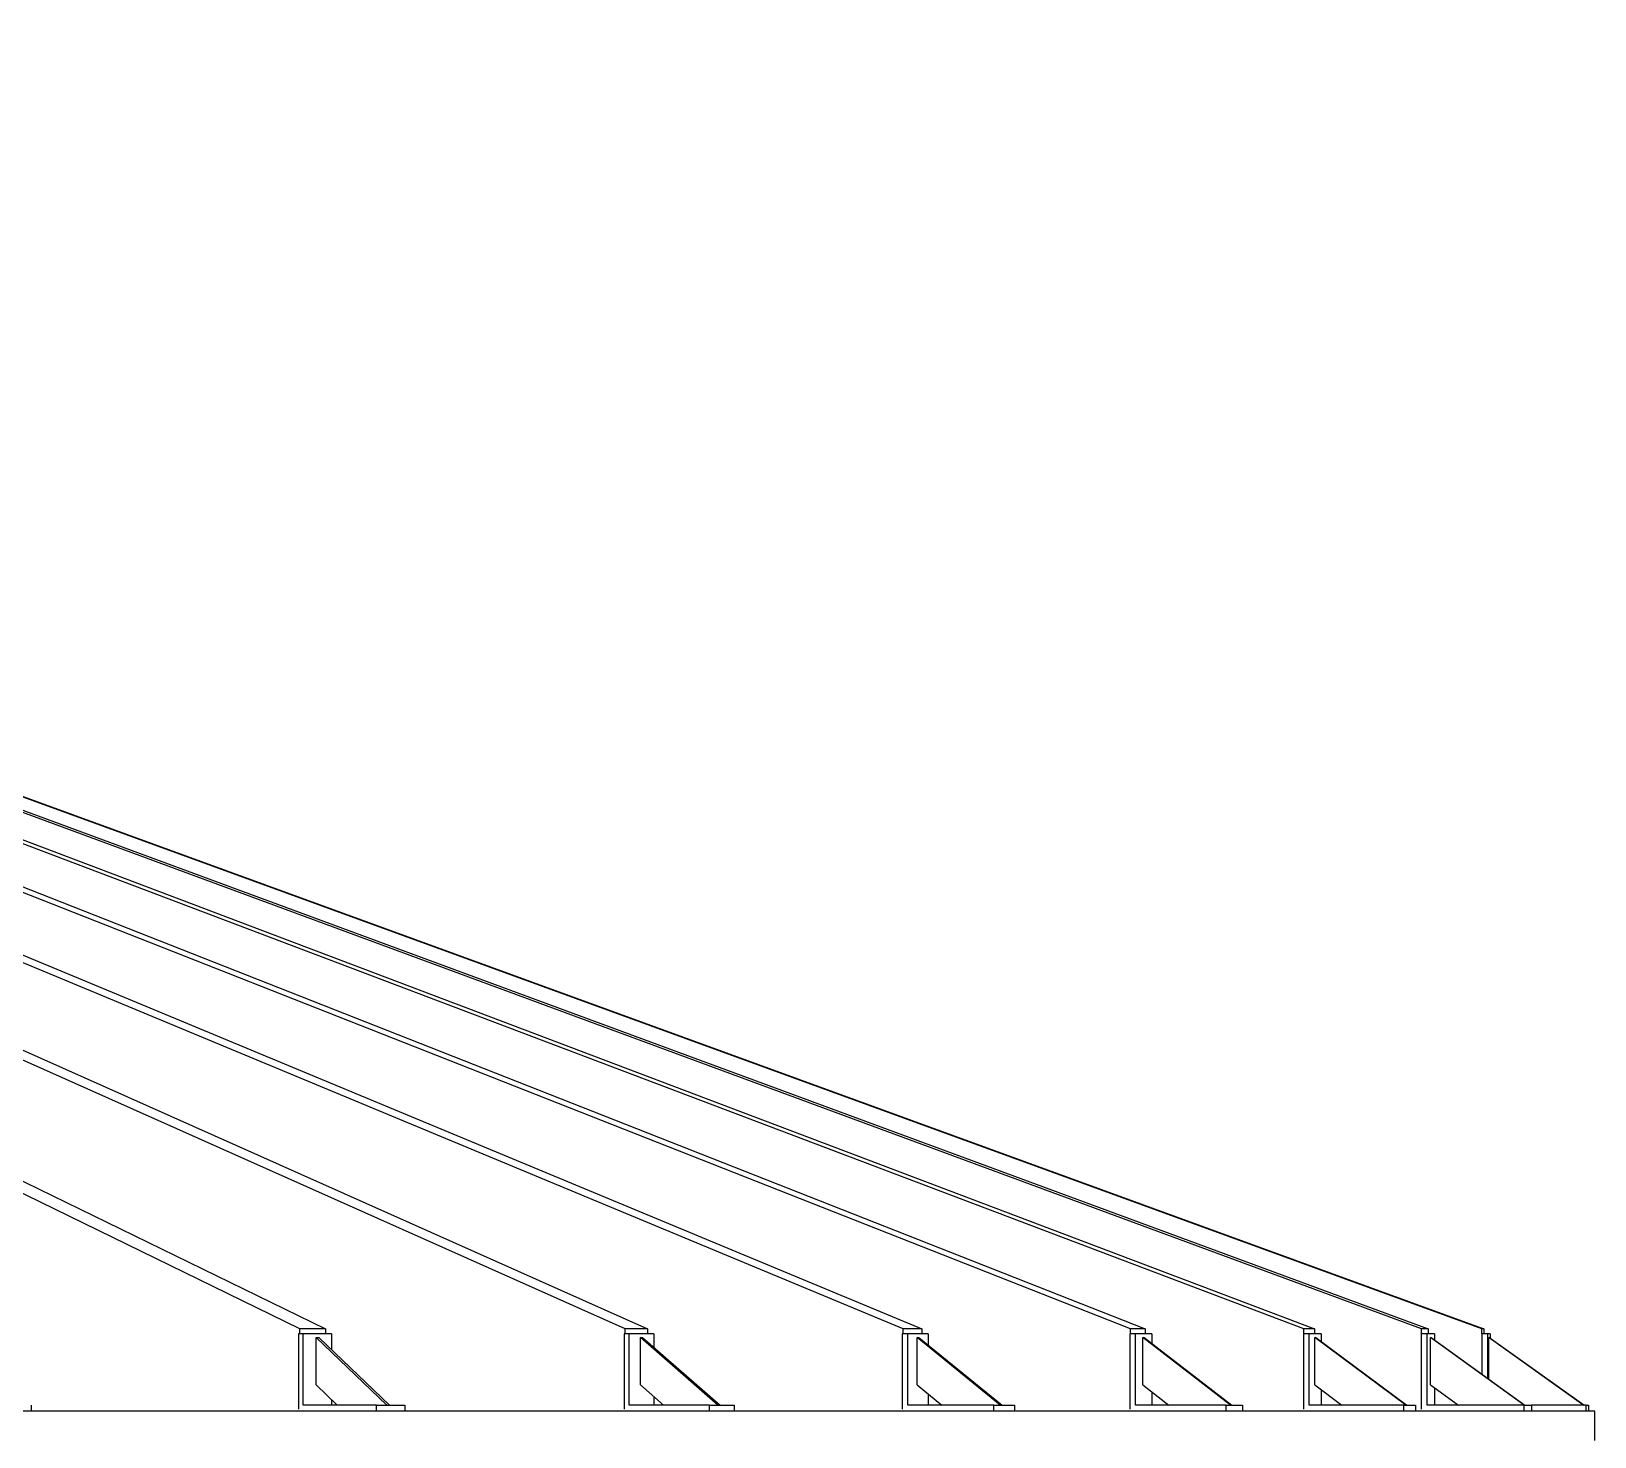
# Model space of a CAD drawing. Header units: millimetres. Extents: x 0 to 157650, y 0 to 89100.
# Drawn here: x 64726 to 68762, y 77180 to 80808 of the extents above; entities that cross this region are included whole.
import ezdxf

# ---------------------------------------------------------------- set-up
doc = ezdxf.new("R2010")
doc.units = ezdxf.units.MM
doc.header["$LTSCALE"] = 150
doc.layers.add('Visible', color=7, linetype='Continuous', lineweight=25)

msp = doc.modelspace()

# ---------------------------------------------------------------- linework, layer by layer
at = {"layer": 'Visible', "color": 9, "true_color": 0xc0c0c0}
for p, q in [((65419.5, 77458.2), (58555.9, 80808.4)), ((58627.3, 80806.1), (65486.1, 77458.2)), ((66259.4, 77458.2), (58752.3, 80808.4)), ((58810.1, 80808.4), (66317.2, 77458.2)), ((66977, 77458.2), (58920.8, 80808.4)), ((58969.2, 80808.4), (67025.4, 77458.2)), ((67563.5, 77458.2), (59059.4, 80808.4)), ((59097.7, 80808.4), (67601.7, 77458.2)), ((68314.9, 77458.2), (61347.5, 80030.5)), ((61353.3, 80034.5), (68331.7, 77458.2)), ((68470.5, 77458.2), (61365.4, 80048.3)), ((61366.5, 80050), (68476.1, 77458.2)), ((68011.3, 77458.2), (61275, 80009.7)), ((61275.1, 80020.2), (68039, 77458.2)), ((65486.1, 77458.2), (65419.5, 77458.2)), ((65419.5, 77445.4), (65419.5, 77458.2)), ((65486.1, 77458.2), (65486.1, 77445.4)), ((66317.2, 77458.2), (66259.4, 77458.2)), ((66259.4, 77445.4), (66259.4, 77458.2)), ((66317.2, 77458.2), (66317.2, 77445.4)), ((67025.4, 77458.2), (66977, 77458.2)), ((66977, 77445.4), (66977, 77458.2)), ((67025.4, 77458.2), (67025.4, 77445.4)), ((67601.7, 77458.2), (67563.5, 77458.2)), ((67563.5, 77445.4), (67563.5, 77458.2)), ((67601.7, 77458.2), (67601.7, 77445.4)), ((68039, 77458.2), (68011.3, 77458.2)), ((68011.3, 77445.4), (68011.3, 77458.2)), ((68039, 77458.2), (68039, 77445.4)), ((68331.7, 77458.2), (68314.9, 77458.2)), ((68314.9, 77445.4), (68314.9, 77458.2)), ((68331.7, 77458.2), (68331.7, 77445.4)), ((68476.1, 77458.2), (68470.5, 77458.2)), ((68470.5, 77445.4), (68470.5, 77458.2)), ((68476.1, 77458.2), (68476.1, 77445.4)), ((65416.2, 77445.4), (65416.2, 77251.1)), ((65428.1, 77445.4), (65416.2, 77445.4)), ((65501.4, 77445.4), (65428.1, 77445.4)), ((65428.1, 77261.4), (65428.1, 77445.4)), ((65461.4, 77436.4), (65468.1, 77436.4)), ((65644.1, 77261.4), (65461.4, 77436.4)), ((65461.4, 77313.5), (65461.4, 77436.4)), ((65468.1, 77436.4), (65650.8, 77261.4)), ((65501.4, 77445.4), (65501.4, 77404.5)), ((66256.5, 77445.4), (66256.5, 77251.1)), ((66269.5, 77445.4), (66256.5, 77445.4)), ((66333.2, 77445.4), (66269.5, 77445.4)), ((66269.5, 77261.4), (66269.5, 77445.4)), ((66298.5, 77436.4), (66304.3, 77436.4)), ((66498.3, 77261.4), (66298.5, 77436.4)), ((66298.5, 77313.5), (66298.5, 77436.4)), ((66304.3, 77436.4), (66504.1, 77261.4)), ((66333.2, 77445.4), (66333.2, 77411)), ((66974.6, 77445.4), (66974.6, 77251.1)), ((66988.6, 77445.4), (66974.6, 77445.4)), ((67041.8, 77445.4), (66988.6, 77445.4)), ((66988.6, 77261.4), (66988.6, 77445.4)), ((67012.8, 77436.4), (67017.6, 77436.4)), ((67227.2, 77261.4), (67012.8, 77436.4)), ((67012.8, 77313.5), (67012.8, 77436.4)), ((67017.6, 77436.4), (67232.1, 77261.4)), ((67041.8, 77445.4), (67041.8, 77416.6)), ((67561.6, 77445.4), (67561.6, 77251.1)), ((67576.3, 77445.4), (67561.6, 77445.4)), ((67618.4, 77445.4), (67576.3, 77445.4)), ((67576.3, 77261.4), (67576.3, 77445.4)), ((67595.5, 77436.4), (67599.3, 77436.4)), ((67821.8, 77261.4), (67595.5, 77436.4)), ((67595.5, 77313.5), (67595.5, 77436.4)), ((67599.3, 77436.4), (67825.7, 77261.4)), ((67618.4, 77445.4), (67618.4, 77421.6)), ((68009.9, 77445.4), (68009.9, 77251.1)), ((68025.3, 77445.4), (68009.9, 77445.4)), ((68055.7, 77445.4), (68025.3, 77445.4)), ((68025.3, 77261.4), (68025.3, 77445.4)), ((68039.1, 77436.4), (68041.9, 77436.4)), ((68274.6, 77261.4), (68039.1, 77436.4)), ((68039.1, 77313.5), (68039.1, 77436.4)), ((68041.9, 77436.4), (68277.3, 77261.4)), ((68055.7, 77445.4), (68055.7, 77426.1)), ((68314.1, 77445.4), (68314.1, 77251.1)), ((68329.8, 77445.4), (68314.1, 77445.4)), ((68348.3, 77445.4), (68329.8, 77445.4)), ((68329.8, 77261.4), (68329.8, 77445.4)), ((68338.2, 77436.4), (68339.9, 77436.4)), ((68579.8, 77261.4), (68338.2, 77436.4)), ((68338.2, 77313.5), (68338.2, 77436.4)), ((68339.9, 77436.4), (68581.4, 77261.4)), ((68348.3, 77445.4), (68348.3, 77430.3)), ((68470.2, 77445.4), (68470.2, 77342)), ((68486.2, 77445.4), (68470.2, 77445.4)), ((68492.3, 77445.4), (68486.2, 77445.4)), ((68486.2, 77330.4), (68486.2, 77445.4)), ((68489, 77436.4), (68489.5, 77436.4)), ((68733.6, 77261.4), (68489, 77436.4)), ((68489, 77328.4), (68489, 77436.4)), ((68489.5, 77436.4), (68734.1, 77261.4)), ((68492.3, 77445.4), (68492.3, 77434.4)), ((65461.4, 77313.5), (65515.8, 77261.4)), ((66298.5, 77313.5), (66358, 77261.4)), ((67012.8, 77313.5), (67076.7, 77261.4)), ((67041.8, 77289.8), (67041.8, 77261.4)), ((67595.5, 77313.5), (67662.9, 77261.4)), ((67618.4, 77295.7), (67618.4, 77261.4)), ((68039.1, 77313.5), (68109.2, 77261.4)), ((68055.7, 77301.1), (68055.7, 77261.4)), ((68338.2, 77313.5), (68410.1, 77261.4)), ((68348.3, 77306.2), (68348.3, 77261.4)), ((64726.2, 77245.4), (64644.2, 77245.4)), ((64726.2, 77261.4), (64726.2, 77245.4)), ((65617.4, 77245.4), (64726.2, 77245.4)), ((65617.5, 77261.4), (65428.1, 77261.4)), ((65501.4, 77275.2), (65501.4, 77261.4)), ((65617.4, 77245.4), (65617.5, 77245.4)), ((65617.5, 77261.4), (65690.8, 77261.4)), ((65617.5, 77245.4), (65617.5, 77261.4)), ((65690.8, 77245.4), (65617.5, 77245.4)), ((65690.8, 77261.4), (65690.8, 77245.4)), ((66476.6, 77245.4), (65690.8, 77245.4)), ((66476.7, 77261.4), (66269.5, 77261.4)), ((66333.2, 77283.1), (66333.2, 77261.4)), ((66476.6, 77245.4), (66476.7, 77245.4)), ((66476.7, 77261.4), (66540.3, 77261.4)), ((66476.7, 77245.4), (66476.7, 77261.4)), ((66540.3, 77245.4), (66476.7, 77245.4)), ((66540.3, 77261.4), (66540.3, 77245.4)), ((67210.8, 77245.4), (66540.3, 77245.4)), ((67210.9, 77261.4), (66988.6, 77261.4)), ((67210.8, 77245.4), (67210.9, 77245.4)), ((67210.9, 77261.4), (67264.1, 77261.4)), ((67210.9, 77245.4), (67210.9, 77261.4)), ((67264.1, 77245.4), (67210.9, 77245.4)), ((67264.1, 77261.4), (67264.1, 77245.4)), ((67810.9, 77245.4), (67264.1, 77245.4)), ((67811, 77261.4), (67576.3, 77261.4)), ((67810.9, 77245.4), (67811, 77245.4)), ((67811, 77261.4), (67853.1, 77261.4)), ((67811, 77245.4), (67811, 77261.4)), ((67853.1, 77245.4), (67811, 77245.4)), ((67853.1, 77261.4), (67853.1, 77245.4)), ((68269.3, 77245.4), (67853.1, 77245.4)), ((68269.4, 77261.4), (68025.3, 77261.4)), ((68269.3, 77245.4), (68269.4, 77245.4)), ((68269.4, 77261.4), (68299.8, 77261.4)), ((68269.4, 77245.4), (68269.4, 77261.4)), ((68299.8, 77245.4), (68269.4, 77245.4)), ((68299.8, 77261.4), (68299.8, 77245.4)), ((68580.1, 77245.4), (68299.8, 77245.4)), ((68580.3, 77261.4), (68329.8, 77261.4)), ((68580.1, 77245.4), (68580.3, 77245.4)), ((68580.3, 77261.4), (68598.7, 77261.4)), ((68580.3, 77245.4), (68580.3, 77261.4)), ((68598.7, 77245.4), (68580.3, 77245.4)), ((68598.7, 77261.4), (68598.7, 77245.4)), ((68739.8, 77261.4), (68598.7, 77261.4)), ((68739.6, 77245.4), (68598.7, 77245.4)), ((68739.6, 77245.4), (68739.8, 77245.4)), ((68739.8, 77261.4), (68745.9, 77261.4)), ((68739.8, 77245.4), (68739.8, 77261.4)), ((68745.9, 77245.4), (68739.8, 77245.4)), ((68745.9, 77261.4), (68745.9, 77245.4)), ((68762, 77245.4), (68745.9, 77245.4)), ((68762, 77170.4), (68762, 77245.4))]:
    msp.add_line(p, q, dxfattribs=at)

doc.saveas('drawing.dxf')
